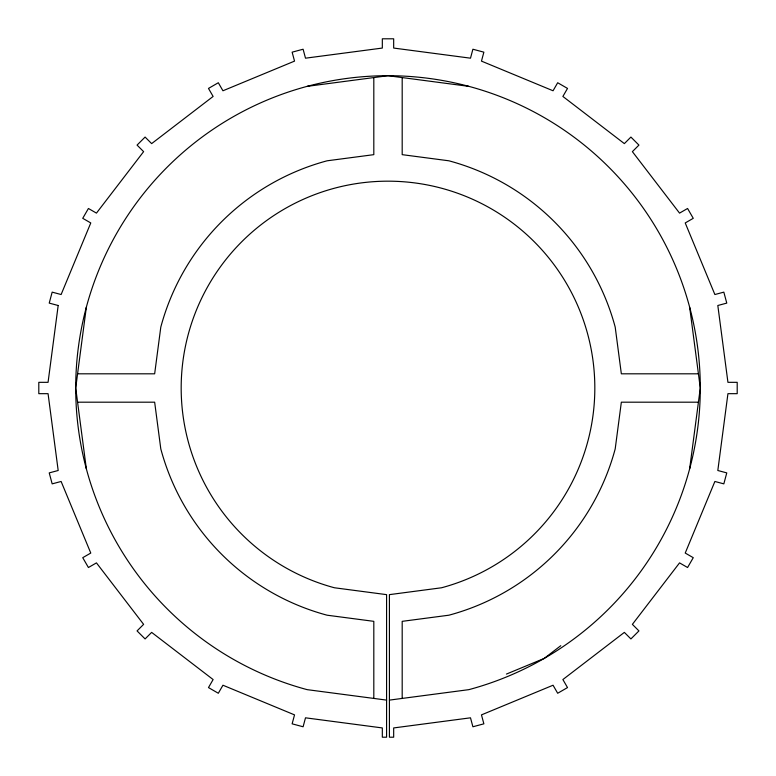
<?xml version="1.0" encoding="UTF-8"?>
<svg xmlns="http://www.w3.org/2000/svg" width="776" height="776" viewBox="0 0 776 776"><rect width="100%" height="100%" fill="white"/><g stroke="black" fill="none" stroke-linecap="round" stroke-linejoin="round"><path stroke-width="1.16" d="M86.349 307.17L75.709 388L86.349 468.83M689.651 468.83L700.292 388L689.651 307.17M560.786 645.69L544.151 658.455L506.418 674.082M307.17 86.349L388 75.709L468.83 86.349M389.416 700.107L468.83 689.651A312.291 312.291 0 0 0 643.818 208.88A312.291 312.291 0 0 0 132.182 208.88A312.291 312.291 0 0 0 307.17 689.651L386.584 700.107M77.581 373.809L154.657 373.809L160.797 327.123A235.215 235.215 0 0 1 327.123 160.797L373.809 154.657L373.809 77.581M698.419 373.809L621.343 373.809L615.203 327.123A235.215 235.215 0 0 0 448.877 160.797L402.191 154.657L402.191 77.581M77.581 402.191L154.657 402.191L160.797 448.877A235.215 235.215 0 0 0 327.123 615.203L373.809 621.343L373.809 698.419M698.419 402.191L621.343 402.191L615.203 448.877A235.215 235.215 0 0 1 448.877 615.203L402.191 621.343L402.191 698.419M58.181 305.501L48.063 382.325L38.8 382.325L38.8 393.675L48.063 393.675L58.181 470.498L49.227 472.894L52.167 483.865L61.12 481.469L90.773 553.055L82.741 557.682L88.425 567.518L96.447 562.881L143.618 624.36L137.061 630.907L145.093 638.939L151.64 632.382L213.119 679.553L208.482 687.575L218.318 693.259L222.945 685.227L294.531 714.88L292.135 723.833L303.106 726.773L305.501 717.819L382.325 727.937L382.325 737.2L386.584 737.2L386.584 594.639L334.466 587.772A206.823 206.823 0 0 1 218.58 269.369A206.823 206.823 0 0 1 557.42 269.369A206.823 206.823 0 0 1 441.534 587.772L389.416 594.639L389.416 737.2L393.675 737.2L393.675 727.937L470.498 717.819L472.894 726.773L483.865 723.833L481.469 714.88L553.055 685.227L557.682 693.259L567.518 687.575L562.881 679.553L624.36 632.382L630.907 638.939L638.939 630.907L632.382 624.36L679.553 562.881L687.575 567.518L693.259 557.682L685.227 553.055L714.88 481.469L723.833 483.865L726.773 472.894L717.819 470.498L727.937 393.675L737.2 393.675L737.2 382.325L727.937 382.325L717.819 305.501L726.773 303.106L723.833 292.135L714.88 294.531L685.227 222.945L693.259 218.318L687.575 208.482L679.553 213.119L632.382 151.64L638.939 145.093L630.907 137.061L624.36 143.618L562.881 96.447L567.518 88.425L557.682 82.741L553.055 90.773L481.469 61.12L483.865 52.167L472.894 49.227L470.498 58.181L393.675 48.063L393.675 38.8L382.325 38.8L382.325 48.063L305.501 58.181L303.106 49.227L292.135 52.167L294.531 61.12L222.945 90.773L218.318 82.741L208.482 88.425L213.119 96.447L151.64 143.618L145.093 137.061L137.061 145.093L143.618 151.64L96.447 213.119L88.425 208.482L82.741 218.318L90.773 222.945L61.12 294.531L52.167 292.135L49.227 303.106L58.181 305.501"/></g></svg>
